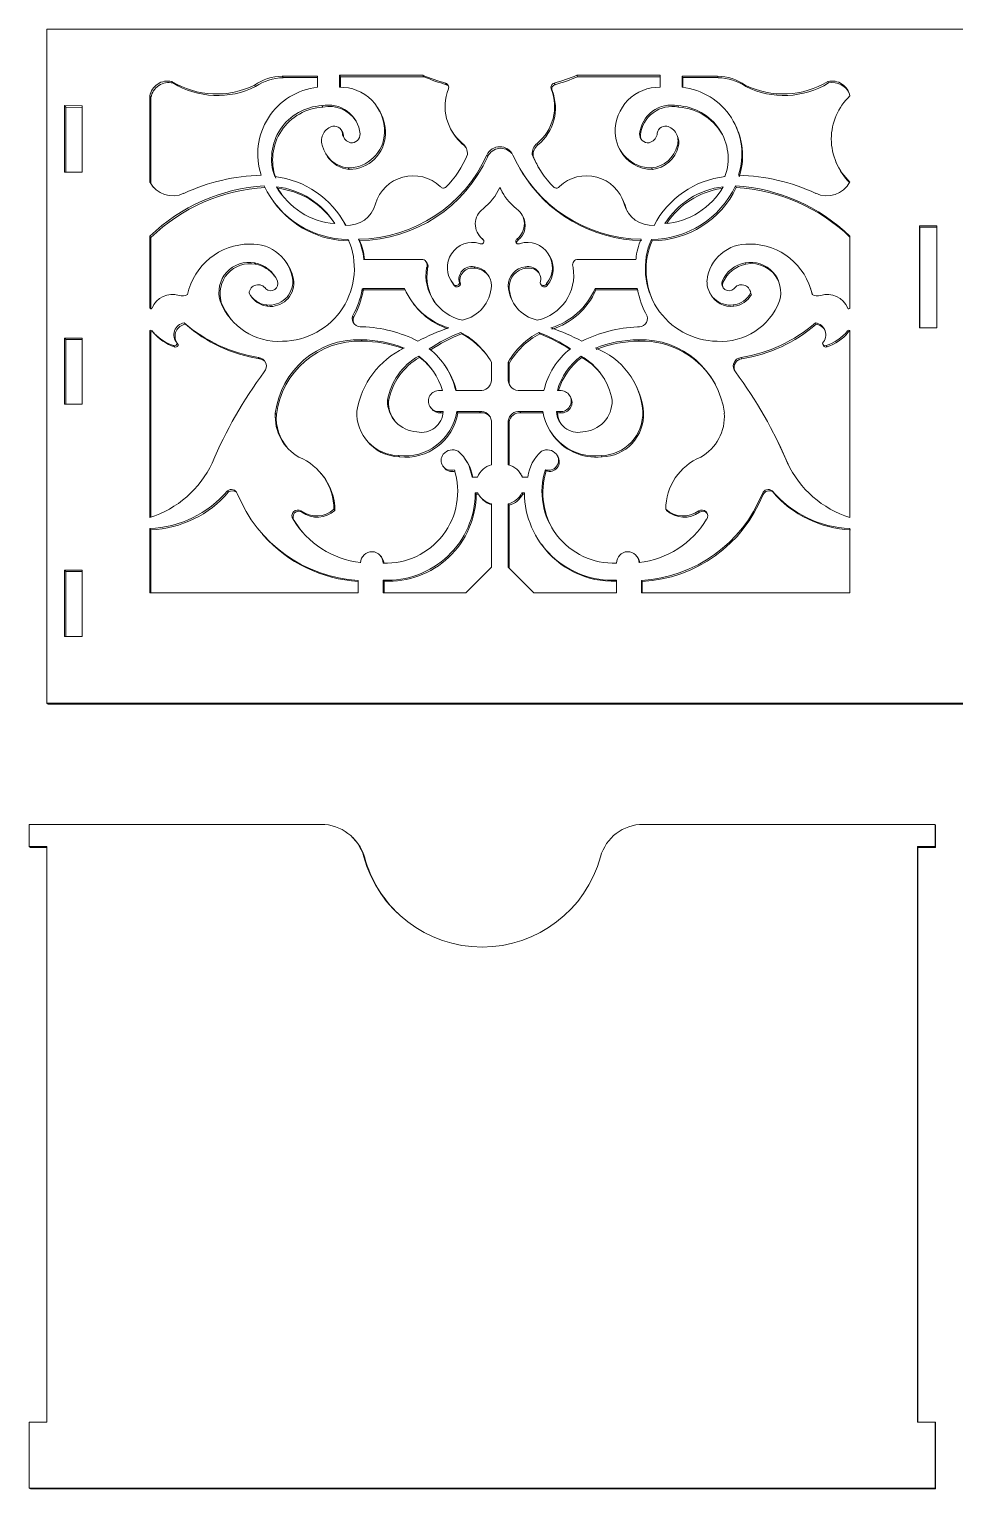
# Model space of a CAD drawing. Header units: millimetres. Extents: x -170 to 533, y 50 to 1036.
# Drawn here: x -166.1 to 13.6, y 716.2 to 999.6 of the extents above; entities that cross this region are included whole.
import ezdxf

# ---------------------------------------------------------------- set-up
doc = ezdxf.new("R2010")
doc.units = ezdxf.units.MM

msp = doc.modelspace()

# ---------------------------------------------------------------- linework, layer by layer
at = {"color": 7, "linetype": 'Continuous', "lineweight": 15}
for p, q in [((179.53, 999.57), (-162.63, 999.57)), ((-162.63, 999.57), (-162.63, 868.71)), ((-138.38, 989.43), (-138.16, 989.13)), ((-116.97, 990.46), (-116.76, 990.16)), ((-116.97, 990.46), (-110.07, 990.46)), ((-116.76, 990.16), (-110.07, 990.16)), ((-110.07, 990.46), (-110.07, 988.31)), ((-105.83, 988.31), (-105.83, 990.63)), ((-105.83, 990.63), (-105.63, 990.34)), ((-105.83, 990.63), (-89.63, 990.63)), ((-105.63, 988.31), (-105.63, 990.34)), ((-105.63, 990.34), (-89.45, 990.34)), ((-89.63, 990.63), (-89.45, 990.34)), ((-85.24, 989.1), (-85.07, 988.8)), ((-64.15, 989.1), (-63.99, 988.8)), ((-59.76, 990.63), (-59.6, 990.34)), ((-43.57, 990.63), (-59.76, 990.63)), ((-43.57, 990.34), (-59.6, 990.34)), ((-43.57, 988.31), (-43.57, 990.63)), ((-39.32, 990.46), (-39.32, 988.31)), ((-39.32, 990.46), (-39.18, 990.16)), ((-32.43, 990.46), (-39.32, 990.46)), ((-39.18, 990.16), (-39.18, 988.29)), ((-32.29, 990.16), (-39.18, 990.16)), ((-32.43, 990.46), (-32.29, 990.16)), ((-11.01, 989.43), (-10.89, 989.13)), ((-142.65, 986.61), (-142.65, 969.9)), ((-142.65, 986.61), (-142.43, 986.31)), ((-142.43, 986.31), (-142.43, 969.62)), ((-122.31, 988.72), (-122.11, 988.42)), ((-64.71, 987.96), (-64.55, 987.66)), ((-27.08, 988.72), (-26.95, 988.42)), ((-159.2, 971.81), (-159.2, 984.73)), ((-159.2, 984.73), (-158.96, 984.43)), ((-159.2, 984.73), (-155.77, 984.67)), ((-158.96, 971.81), (-158.96, 984.43)), ((-158.96, 984.43), (-155.77, 984.38)), ((-155.77, 984.67), (-155.77, 971.81)), ((-109.24, 984.73), (-109.04, 984.43)), ((-98.25, 984.06), (-98.44, 984.35)), ((-40.16, 984.73), (-40.01, 984.43)), ((-28.77, 980.54), (-28.91, 980.83)), ((-105.3, 979.72), (-105.5, 980.01)), ((-105.22, 979.05), (-105.02, 978.76)), ((-97.08, 979.5), (-96.9, 979.21)), ((-83.97, 979.72), (-83.79, 979.43)), ((-47.56, 979.28), (-47.41, 978.99)), ((-40.26, 978.92), (-40.4, 979.21)), ((-108.31, 975.1), (-108.12, 974.82)), ((-81.93, 977.38), (-81.75, 977.09)), ((-77.22, 975.14), (-77.05, 974.85)), ((-68.4, 975.22), (-68.23, 974.94)), ((-67.46, 977.38), (-67.3, 977.09)), ((-51.5, 976.38), (-51.34, 976.1)), ((-40.23, 977.04), (-40.09, 976.75)), ((-104.16, 972.64), (-103.97, 972.36)), ((-70.81, 972.5), (-70.64, 972.22)), ((-45.23, 972.64), (-45.08, 972.36)), ((-9.45, 973.8), (-9.33, 973.52)), ((-155.77, 971.81), (-159.2, 971.81)), ((-142.65, 969.9), (-142.43, 969.62)), ((-142.43, 969.62), (-141.92, 968.84)), ((-28.95, 969.14), (-28.81, 968.86)), ((-118.04, 968.97), (-117.84, 968.69)), ((-117.84, 968.69), (-117.04, 967.46)), ((-74.7, 968.82), (-74.53, 968.54)), ((-51, 966.84), (-51.15, 967.12)), ((-118.71, 966.21), (-118.5, 965.93)), ((-105.68, 963.24), (-105.87, 963.52)), ((-70.28, 963.35), (-70.45, 963.63)), ((-50.55, 965.67), (-50.4, 965.39)), ((6.74, 961.38), (6.85, 961.11)), ((6.74, 961.38), (10.16, 961.38)), ((6.74, 961.38), (6.74, 941.57)), ((6.85, 961.11), (10.16, 961.11)), ((6.85, 961.11), (6.85, 941.57)), ((10.16, 961.38), (10.16, 941.57)), ((-142.65, 959.38), (-142.65, 945.48)), ((-142.65, 959.38), (-142.43, 959.1)), ((-142.43, 959.1), (-142.43, 945.25)), ((-102.13, 958.8), (-102.12, 958.81)), ((-102.13, 958.8), (-101.94, 958.52)), ((-102.12, 958.81), (-101.93, 958.53)), ((-101.94, 958.52), (-101.93, 958.53)), ((-78.9, 959.81), (-78.73, 959.53)), ((-78.06, 958.88), (-77.88, 958.6)), ((-77.79, 958.54), (-77.88, 958.6)), ((-71.34, 958.88), (-71.17, 958.6)), ((-47.27, 958.81), (-47.27, 958.79)), ((-47.27, 958.8), (-47.27, 958.81)), ((-45.28, 958.77), (-45.13, 958.49)), ((-6.75, 959.38), (-6.75, 945.48)), ((-101.13, 954.97), (-101.09, 954.91)), ((-65.03, 955.52), (-65.2, 955.79)), ((-122.3, 954.21), (-122.1, 953.94)), ((-116.23, 954.41), (-116.43, 954.69)), ((-100.96, 954.86), (-89.63, 954.86)), ((-88.82, 954.13), (-89, 954.4)), ((-88.9, 953.33), (-88.72, 953.06)), ((-79.67, 953.43), (-79.5, 953.16)), ((-69.72, 953.43), (-69.56, 953.16)), ((-48.44, 954.86), (-59.76, 954.86)), ((-27.09, 954.21), (-26.96, 953.94)), ((-114.91, 950.75), (-114.71, 950.48)), ((-84.08, 950.58), (-83.9, 950.31)), ((-83.61, 949.91), (-83.9, 950.31)), ((-83.74, 950.09), (-83.56, 949.83)), ((-82.53, 950.32), (-82.36, 950.05)), ((-73.06, 949.73), (-72.89, 949.46)), ((-66.78, 950.11), (-66.61, 949.85)), ((-65.61, 950.18), (-65.45, 949.91)), ((-31.52, 950.66), (-31.38, 950.4)), ((-14.82, 950.43), (-14.95, 950.7)), ((-128.98, 946.81), (-128.77, 946.54)), ((-122.96, 947.68), (-122.76, 947.42)), ((-120.1, 949.14), (-120.19, 949.25)), ((-101.4, 949.08), (-101.21, 948.81)), ((-101.26, 949.22), (-101.07, 948.95)), ((-101.26, 949.22), (-93.18, 949.22)), ((-101.07, 948.95), (-93.06, 948.95)), ((-91.87, 946.86), (-91.69, 946.6)), ((-56.22, 949.22), (-56.06, 948.95)), ((-48.13, 949.22), (-56.22, 949.22)), ((-47.98, 948.95), (-56.06, 948.95)), ((-48.13, 949.22), (-47.98, 948.95)), ((-33.97, 948.44), (-33.84, 948.18)), ((-26.06, 948.7), (-26.19, 948.96)), ((-26.01, 948.33), (-25.88, 948.06)), ((-142.65, 945.48), (-142.46, 945.26)), ((-119.98, 946.03), (-119.77, 945.77)), ((-103.28, 943.85), (-103.09, 943.59)), ((-29.42, 946.03), (-29.28, 945.77)), ((-7.15, 945.35), (-7.22, 945.52)), ((-7.17, 945.41), (-7.15, 945.36)), ((-142.65, 940.98), (-142.65, 904.75)), ((-142.65, 940.98), (-142.43, 940.72)), ((-142.12, 940.89), (-141.9, 940.63)), ((-135.97, 942.55), (-135.75, 942.29)), ((-13.43, 942.55), (-13.3, 942.29)), ((-7.18, 941), (-7.07, 940.74)), ((-6.75, 940.98), (-6.75, 904.75)), ((6.74, 941.57), (10.16, 941.57)), ((-159.2, 926.74), (-159.2, 939.6)), ((-159.2, 939.6), (-158.96, 939.34)), ((-159.2, 939.6), (-155.77, 939.6)), ((-158.96, 926.74), (-158.96, 939.34)), ((-158.96, 939.34), (-155.77, 939.34)), ((-155.77, 939.6), (-155.77, 926.74)), ((-142.43, 940.72), (-142.43, 904.83)), ((-138.03, 938.13), (-137.81, 937.87)), ((-137.34, 938.64), (-137.12, 938.38)), ((-101.61, 939.28), (-101.42, 939.02)), ((-82.28, 940.69), (-82.11, 940.43)), ((-67.11, 940.69), (-66.95, 940.43)), ((-47.78, 939.28), (-47.63, 939.02)), ((-12.01, 938.39), (-11.89, 938.13)), ((-11.36, 938.13), (-11.24, 937.87)), ((-121.52, 935.83), (-121.31, 935.57)), ((-90.46, 936.11), (-90.27, 935.86)), ((-58.94, 936.11), (-58.78, 935.86)), ((-27.87, 935.83), (-27.74, 935.57)), ((-85.3, 934.19), (-85.48, 934.44)), ((-76.33, 934.91), (-76.33, 931.29)), ((-73.06, 934.91), (-72.89, 934.66)), ((-73.06, 934.91), (-73.06, 931.29)), ((-72.89, 934.66), (-72.89, 931.04)), ((-73.06, 931.29), (-72.89, 931.04)), ((-48.76, 931.33), (-48.91, 931.58)), ((-155.77, 926.74), (-159.2, 926.74)), ((-96.51, 927.52), (-96.32, 927.27)), ((-86.34, 929.4), (-85.86, 929.4)), ((-83.26, 929.4), (-78.65, 929.4)), ((-66.13, 929.4), (-70.75, 929.4)), ((-63.06, 929.4), (-63.53, 929.4)), ((-61, 928.22), (-61.16, 928.47)), ((-118.28, 925.01), (-118.07, 924.76)), ((-88.17, 926.18), (-87.99, 925.93)), ((-86.34, 925.34), (-86.16, 925.09)), ((-86.34, 925.34), (-85.7, 925.34)), ((-86.16, 925.09), (-85.72, 925.09)), ((-83.04, 925.34), (-82.86, 925.09)), ((-83.04, 925.34), (-78.62, 925.34)), ((-82.86, 925.09), (-78.45, 925.09)), ((-78.62, 925.34), (-78.45, 925.09)), ((-70.77, 925.34), (-70.61, 925.09)), ((-66.36, 925.34), (-70.77, 925.34)), ((-66.31, 925.09), (-70.61, 925.09)), ((-63.69, 925.34), (-63.53, 925.09)), ((-63.06, 925.34), (-63.69, 925.34)), ((-62.9, 925.09), (-63.53, 925.09)), ((-63.06, 925.34), (-62.9, 925.09)), ((-46.95, 925.42), (-46.8, 925.17)), ((-76.33, 923.53), (-76.33, 915)), ((-73.06, 923.53), (-73.06, 915)), ((-73.06, 923.53), (-72.89, 923.29)), ((-72.89, 923.29), (-72.89, 914.95)), ((-64.78, 921.33), (-64.62, 921.09)), ((-21.91, 921.81), (-22.04, 922.06)), ((-100.71, 919.97), (-100.52, 919.72)), ((-94.37, 916.78), (-94.18, 916.53)), ((-81.41, 916.08), (-81.59, 916.32)), ((-63.47, 916.67), (-63.63, 916.91)), ((-55.02, 916.78), (-54.87, 916.53)), ((-18.88, 915.34), (-18.75, 915.1)), ((-109.21, 913.08), (-109.41, 913.32)), ((-85.71, 914.71), (-85.53, 914.47)), ((-80.1, 912.63), (-79.01, 912.63)), ((-70.65, 913.22), (-70.82, 913.46)), ((-69.29, 912.63), (-70.38, 912.63)), ((-65.87, 914.05), (-65.7, 913.81)), ((-18.34, 914.29), (-18.75, 915.1)), ((-127.56, 909.97), (-127.34, 909.74)), ((-21.84, 909.97), (-21.71, 909.74)), ((-79.46, 909.55), (-79.29, 909.31)), ((-79.46, 909.55), (-78.97, 909.55)), ((-79.29, 909.31), (-78.85, 909.31)), ((-78.61, 908.94), (-78.43, 908.7)), ((-76.33, 895.15), (-76.33, 907.43)), ((-73.06, 907.43), (-72.89, 907.2)), ((-73.06, 895.15), (-73.06, 907.43)), ((-72.89, 894.98), (-72.89, 907.2)), ((-70.42, 909.55), (-70.25, 909.31)), ((-69.93, 909.55), (-70.42, 909.55)), ((-69.93, 909.31), (-70.25, 909.31)), ((-23.74, 909.45), (-23.61, 909.21)), ((-114.84, 904.43), (-114.64, 904.2)), ((-113.3, 906.03), (-113.1, 905.8)), ((-106.91, 906.36), (-106.71, 906.12)), ((-42.48, 906.36), (-42.34, 906.12)), ((-36.09, 906.03), (-35.95, 905.8)), ((-142.65, 902.63), (-142.66, 890.17)), ((-142.65, 902.63), (-142.43, 902.4)), ((-142.43, 902.4), (-142.44, 890.17)), ((-120.75, 901.5), (-120.54, 901.27)), ((-6.75, 902.63), (-6.73, 890.17)), ((-66.75, 899.73), (-66.58, 899.5)), ((-97.67, 897.11), (-97.86, 897.34)), ((-47.88, 896.93), (-48.03, 897.15)), ((-159.2, 894.53), (-159.2, 881.67)), ((-159.2, 894.53), (-158.96, 894.3)), ((-155.77, 894.53), (-159.2, 894.53)), ((-158.96, 894.3), (-158.96, 881.67)), ((-155.77, 894.3), (-158.96, 894.3)), ((-155.77, 881.67), (-155.77, 894.53)), ((-97.36, 892.63), (-97.36, 890.17)), ((-97.36, 892.63), (-97.17, 892.41)), ((-81.3, 890.17), (-76.33, 895.15)), ((-68.09, 890.17), (-73.06, 895.15)), ((-52.04, 892.63), (-52.04, 890.17)), ((-142.66, 890.17), (-102.19, 890.17)), ((-102.19, 892.56), (-102.19, 890.17)), ((-97.36, 890.17), (-81.3, 890.17)), ((-97.17, 892.41), (-97.17, 890.17)), ((-52.04, 890.17), (-68.09, 890.17)), ((-47.21, 892.56), (-47.21, 890.17)), ((-47.21, 892.56), (-47.06, 892.34)), ((-6.73, 890.17), (-47.21, 890.17)), ((-47.06, 892.34), (-47.06, 890.17)), ((-159.2, 881.67), (-155.77, 881.67)), ((-162.63, 868.71), (179.53, 868.71)), ((-162.63, 868.71), (-162.39, 868.51)), ((-162.39, 868.51), (179.51, 868.51)), ((-166.06, 845.2), (-166.06, 840.92)), ((-109.37, 845.2), (-166.06, 845.2)), ((9.8, 845.2), (-46.89, 845.2)), ((9.8, 840.92), (9.8, 845.2)), ((9.8, 845.2), (9.9, 845.02)), ((9.9, 840.73), (9.9, 845.02)), ((-103.23, 842.61), (-103.42, 842.8)), ((-162.63, 840.92), (-166.06, 840.92)), ((-166.06, 840.92), (-165.82, 840.73)), ((-162.63, 840.73), (-165.82, 840.73)), ((-162.63, 840.92), (-162.63, 729.15)), ((-101.11, 838.9), (-100.91, 838.72)), ((6.37, 729.15), (6.37, 840.92)), ((6.37, 840.92), (6.47, 840.73)), ((9.8, 840.92), (6.37, 840.92)), ((6.47, 729.15), (6.47, 840.73)), ((9.9, 840.73), (6.47, 840.73)), ((9.8, 840.92), (9.9, 840.73)), ((-166.06, 729.15), (-166.06, 716.29)), ((-162.63, 729.15), (-166.06, 729.15)), ((9.8, 729.15), (6.37, 729.15)), ((9.8, 716.29), (9.8, 729.15)), ((9.8, 729.15), (9.9, 729.05)), ((9.9, 716.2), (9.9, 729.05)), ((9.8, 716.29), (-166.06, 716.29)), ((-166.06, 716.29), (-165.82, 716.2)), ((9.9, 716.2), (-165.82, 716.2)), ((9.8, 716.29), (9.9, 716.2))]:
    msp.add_line(p, q, dxfattribs=at)
at = {"color": 7, "linetype": 'Continuous', "lineweight": 15, "flags": 128}
for points in [[(-47.36, 978.44), (-47.4, 978.63), (-47.41, 978.99)], [(-73.95, 967.47), (-74.23, 967.95), (-74.53, 968.54)], [(-50.4, 965.39), (-50.99, 966.82), (-51, 966.84)], [(-49.89, 964.1), (-50.08, 964.47), (-50.4, 965.39)], [(-105.68, 963.24), (-105.57, 963.08), (-104.61, 961.5)], [(-78.73, 959.53), (-78.48, 959.19), (-77.88, 958.6)], [(-31.41, 949.49), (-31.47, 949.94), (-31.38, 950.4)], [(-14.01, 948.07), (-14.56, 949.81), (-14.82, 950.43)], [(-128.77, 946.54), (-127.95, 944.8), (-126.9, 943.27)], [(-25.88, 948.06), (-26.01, 948.59), (-26.06, 948.7)], [(-114.64, 904.2), (-113.5, 902.54), (-112.89, 901.8)], [(-97.67, 897.11), (-97.32, 896.51), (-97.18, 895.92)], [(-47.55, 896.02), (-47.71, 896.6), (-47.88, 896.93)]]:
    msp.add_lwpolyline(points, dxfattribs=at)
at = {"color": 7, "linetype": 'Continuous', "lineweight": 15}
for centre, radius, start, end in [((-139.16, 985.96), 3.55, 77.454, 169.4253), ((-138.94, 985.66), 3.55, 77.454, 169.4253), ((-129.7, 1003.66), 16.67, 238.6286, 296.3073), ((-129.49, 1003.35), 16.66, 238.6286, 296.3073), ((-116.71, 980.58), 9.88, 91.4854, 124.566), ((-116.51, 980.29), 9.87, 91.4854, 124.566), ((-74.7, 1026.22), 38.59, 247.2286, 254.1398), ((-74.53, 1025.89), 38.56, 247.2286, 254.1398), ((-85.48, 988.27), 0.857, 338.5094, 74.1398), ((-63.92, 988.27), 0.857, 105.8602, 201.4906), ((-74.7, 1026.22), 38.59, 285.8602, 292.7714), ((-74.53, 1025.89), 38.56, 285.8602, 292.7714), ((-32.68, 980.58), 9.88, 55.434, 88.5146), ((-32.55, 980.29), 9.87, 55.434, 88.5146), ((-19.69, 1003.66), 16.67, 243.6927, 301.3714), ((-19.56, 1003.35), 16.66, 243.6927, 301.3714), ((-10.24, 985.96), 3.55, 10.5747, 102.546), ((-10.12, 985.66), 3.55, 21.7715, 102.546), ((-108.65, 975.34), 13.04, 96.2568, 198.462), ((-105.68, 979.71), 8.6, 358.5886, 91.0046), ((-76.05, 984.56), 9.28, 158.5094, 230.6457), ((-85.3, 987.97), 0.857, 42.8507, 74.1398), ((-73.35, 984.56), 9.28, 309.3543, 21.4906), ((-73.18, 984.26), 9.27, 309.3543, 21.4906), ((-63.75, 987.97), 0.857, 105.8602, 201.4906), ((-43.72, 979.71), 8.6, 88.9954, 181.4114), ((-40.74, 975.34), 13.04, 341.538, 83.7432), ((1.14, 978.26), 11.49, 133.3385, 226.6615), ((-108.71, 974.44), 10.3, 92.9114, 199.8404), ((-108.52, 974.16), 10.29, 92.9114, 199.8404), ((-107.99, 978.66), 6.19, 5.7176, 101.6055), ((-107.8, 978.37), 6.19, 33.2718, 101.6055), ((-105.48, 979.42), 8.59, 358.5886, 32.6538), ((-41.4, 978.66), 6.19, 78.3945, 174.2824), ((-41.26, 978.37), 6.19, 78.3945, 174.2824), ((-40.68, 974.44), 10.3, 340.1596, 87.0886), ((-40.54, 974.16), 10.29, 25.3086, 87.0886), ((-106.38, 977.91), 2.92, 104.1854, 197.356), ((-106.88, 979.09), 1.67, 358.7264, 97.2397), ((-42.51, 979.09), 1.67, 82.7603, 181.2736), ((-43.02, 977.91), 2.92, 342.644, 75.8146), ((-40.6, 975.06), 13.03, 341.538, 24.8885), ((-106.69, 978.8), 1.66, 358.7264, 33.6944), ((-103.05, 979.69), 2.26, 196.3354, 253.5873), ((-102.86, 979.4), 2.25, 196.3354, 213.7453), ((-104.11, 979.68), 7.03, 269.5993, 358.5886), ((-103.92, 979.39), 7.03, 269.5993, 358.5886), ((-103.47, 979.15), 1.64, 262.3635, 4.4661), ((-75.88, 984.26), 9.27, 211.4043, 230.6457), ((-45.28, 979.68), 7.03, 181.4114, 270.4007), ((-45.92, 979.15), 1.64, 175.5339, 277.6365), ((-46.34, 979.69), 2.26, 286.4127, 343.6646), ((-42.87, 977.62), 2.92, 342.644, 26.3944), ((-103.6, 978.33), 5.71, 193.0123, 264.3252), ((-103.41, 978.04), 5.71, 214.3346, 264.3252), ((-102.5, 986.54), 27.74, 270.792, 335.7312), ((-102.31, 986.24), 27.71, 270.792, 335.7312), ((-97.93, 981.9), 18.21, 314.2187, 338.4728), ((-83.4, 975.46), 2.42, 354.3004, 52.4739), ((-83.23, 975.18), 2.42, 34.2681, 52.4739), ((-74.7, 973.96), 2.79, 25.101, 154.899), ((-74.53, 973.67), 2.78, 39.4173, 154.899), ((-46.89, 986.54), 27.74, 204.2688, 269.208), ((-65.99, 975.46), 2.42, 127.5261, 185.6996), ((-51.46, 981.9), 18.21, 201.5272, 225.7813), ((-65.83, 975.18), 2.42, 127.5261, 185.6996), ((-51.31, 981.61), 18.19, 201.5272, 209.9803), ((-45.13, 979.39), 7.03, 207.9025, 270.4007), ((-45.8, 978.33), 5.71, 275.6748, 346.9877), ((-45.65, 978.04), 5.71, 275.6748, 346.9877), ((-46.74, 986.24), 27.71, 210.4124, 269.208), ((1.25, 977.97), 11.48, 202.8088, 225.2861), ((-138.2, 972.22), 5.01, 207.5297, 295.7338), ((-118.4, 934.37), 34.83, 93.363, 134.1143), ((-120.08, 933.38), 37.84, 91.423, 114.916), ((-104.07, 976.87), 18.1, 205.2637, 269.8601), ((-120.33, 953.42), 17.63, 27.2167, 83.7146), ((-91.52, 963.47), 7.65, 46.7683, 163.3201), ((-57.88, 963.47), 7.65, 16.6799, 133.2317), ((-45.32, 976.87), 18.1, 270.1399, 334.7363), ((-29.06, 953.42), 17.63, 96.2854, 152.7833), ((-30.99, 934.37), 34.83, 45.8857, 86.637), ((-29.31, 933.38), 37.84, 65.084, 88.577), ((-11.19, 972.22), 5.01, 244.2662, 332.4703), ((-118.2, 934.11), 34.81, 93.363, 134.1143), ((-105.58, 976.15), 14.38, 209.9514, 265.3681), ((-119.83, 953.65), 15.43, 31.9692, 83.3503), ((-119.62, 953.38), 15.41, 35.1352, 83.3503), ((-85.66, 969.47), 0.744, 214.2191, 304.9398), ((-84.97, 973.6), 11.32, 308.2671, 335.0582), ((-64.43, 973.6), 11.32, 204.9418, 231.7329), ((-63.73, 969.47), 0.744, 235.0602, 325.7809), ((-45.17, 976.58), 18.09, 270.1399, 334.7363), ((-29.56, 953.65), 15.43, 96.6497, 148.0308), ((-43.81, 976.15), 14.38, 274.6319, 330.0486), ((-29.43, 953.38), 15.41, 98.3933, 146.583), ((-30.86, 934.11), 34.81, 46.1559, 86.637), ((-103.88, 976.58), 18.09, 216.0574, 269.8601), ((-104.24, 967.03), 5.56, 265.7276, 345.8253), ((-75.82, 961.75), 3.64, 125.8266, 232.1252), ((-73.58, 961.75), 3.64, 307.8748, 54.1734), ((-45.16, 967.03), 5.56, 194.1747, 274.2724), ((-73.41, 961.48), 3.64, 307.8748, 30.9782), ((-123.24, 945.5), 12.35, 89.9864, 167.9559), ((-122.76, 949.97), 7.89, 5.6863, 93.4702), ((-117.07, 953.11), 14.13, 270.8158, 23.5709), ((-112.19, 954.14), 11.09, 4.3059, 24.8351), ((-111.99, 953.87), 11.08, 5.1455, 24.8351), ((-80, 953.28), 4.89, 73.673, 219.3397), ((-78.32, 958.41), 0.537, 235.1404, 60.3555), ((-71.07, 958.41), 0.537, 119.6445, 304.8596), ((-70.9, 958.14), 0.537, 119.6445, 193.1043), ((-69.39, 953.28), 4.89, 320.6603, 106.327), ((-37.2, 954.14), 11.09, 155.1649, 175.6941), ((-32.32, 953.11), 14.13, 156.4291, 269.1842), ((-32.19, 952.84), 14.12, 156.4291, 209.0728), ((-26.63, 949.97), 7.89, 86.5298, 174.3137), ((-26.15, 945.5), 12.35, 12.0441, 90.0136), ((-100.97, 955.04), 0.178, 202.3966, 273.9379), ((-69.22, 953.01), 4.89, 320.6603, 30.9132), ((-48.42, 955.04), 0.178, 266.0621, 337.6034), ((-123.39, 948.47), 5.84, 79.3167, 196.5464), ((-123.18, 948.21), 5.84, 79.3167, 196.5464), ((-123.42, 948.28), 6.04, 23.2788, 79.3167), ((-123.22, 948.01), 6.03, 37.1407, 79.3167), ((-122.56, 949.7), 7.89, 5.6863, 36.6992), ((-89.94, 953.78), 1.13, 336.7395, 74.2275), ((-80.1, 951.83), 8.94, 170.3371, 258.1677), ((-79.92, 951.56), 8.93, 170.3371, 214.1651), ((-89.76, 953.51), 1.13, 336.7395, 33.7599), ((-80.18, 951.02), 2.46, 78.1382, 196.5203), ((-80, 950.75), 2.46, 78.1382, 196.5203), ((-79.98, 949.8), 3.64, 358.9448, 85.122), ((-79.81, 949.53), 3.64, 32.5796, 85.122), ((-69.41, 949.8), 3.64, 94.878, 181.0552), ((-69.25, 949.53), 3.64, 94.878, 181.0552), ((-69.22, 951.02), 2.46, 343.4797, 101.8618), ((-69.05, 950.75), 2.46, 33.8334, 101.8618), ((-69.3, 951.83), 8.94, 281.8323, 9.6629), ((-59.45, 953.78), 1.13, 105.7725, 203.2605), ((-25.97, 948.28), 6.04, 100.6833, 156.7212), ((-25.84, 948.01), 6.03, 100.6833, 156.7212), ((-26.01, 948.47), 5.84, 343.4536, 100.6833), ((-25.87, 948.21), 5.84, 25.6472, 100.6833), ((-121.6, 948.17), 1.79, 33.6693, 174.7971), ((-119.17, 950.16), 1.38, 226.7229, 21.154), ((-119.44, 950.54), 4.54, 263.255, 2.6189), ((-119.24, 950.28), 4.54, 263.255, 2.6189), ((-83.18, 950.46), 0.664, 205.2156, 347.8344), ((-83.01, 950.19), 0.664, 213.4887, 347.8344), ((-83.47, 950.06), 7.14, 282.4729, 357.377), ((-65.92, 950.06), 7.14, 182.623, 257.5271), ((-65.76, 949.79), 7.14, 182.623, 212.4115), ((-66.21, 950.46), 0.664, 192.1656, 334.7844), ((-66.05, 950.19), 0.664, 211.5101, 334.7844), ((-29.95, 950.54), 4.54, 177.3811, 276.745), ((-30.23, 950.16), 1.38, 158.846, 313.2771), ((-27.79, 948.17), 1.79, 5.2029, 146.3307), ((-138.22, 943.74), 4.33, 73.2685, 157.3784), ((-136.33, 949.59), 1.82, 249.1348, 303.6289), ((-117.6, 951.14), 12.18, 200.8425, 273.4392), ((-119.54, 950.35), 4.33, 207.735, 264.2656), ((-119.34, 950.08), 4.33, 217.9258, 264.2656), ((-118.91, 952.43), 17.83, 331.2572, 349.1869), ((-118.71, 952.16), 17.82, 331.2572, 349.1869), ((-101.22, 949.04), 0.188, 102.0721, 166.6387), ((-101.03, 948.77), 0.187, 102.0721, 166.6387), ((-80.66, 954.61), 13.63, 203.2971, 253.104), ((-80.48, 954.34), 13.62, 214.6545, 251.3577), ((-68.74, 954.61), 13.63, 286.896, 336.7029), ((-68.57, 954.34), 13.62, 286.896, 336.7029), ((-48.17, 949.04), 0.188, 13.3613, 77.9279), ((-30.48, 952.43), 17.83, 190.8131, 208.7428), ((-29.81, 950.28), 4.54, 207.5509, 276.745), ((-31.79, 951.14), 12.18, 266.5608, 339.1575), ((-29.85, 950.35), 4.33, 275.7344, 332.265), ((-29.71, 950.08), 4.33, 275.7344, 332.265), ((-13.06, 949.59), 1.82, 236.3711, 290.8652), ((-11.17, 943.74), 4.33, 22.6216, 106.7315), ((-142.43, 945.47), 0.22, 177.4713, 342.8667), ((-101.69, 943.42), 1.65, 164.9295, 279.9387), ((-47.71, 943.42), 1.65, 260.0613, 15.0705), ((-6.96, 945.47), 0.22, 197.1333, 2.5287), ((-142.42, 940.9), 0.237, 25.393, 160.6994), ((-142.2, 940.64), 0.237, 56.3737, 160.6994), ((-135.11, 946.86), 9.2, 219.5239, 251.5185), ((-135.64, 940.24), 2.33, 98.1025, 223.3318), ((-135.42, 939.98), 2.33, 98.1025, 212.8859), ((-116.91, 964.63), 29.16, 229.1862, 260.8986), ((-116.7, 964.35), 29.14, 229.1862, 260.8986), ((-101.5, 943.16), 1.65, 164.9295, 207.87), ((-102.25, 916.13), 25.68, 63.0226, 88.1122), ((-71.99, 903.75), 39.87, 108.4662, 117.8208), ((-77.4, 903.75), 39.87, 62.1792, 71.5338), ((-46.47, 913.5), 28.34, 93.0812, 115.784), ((-32.49, 964.63), 29.16, 279.1014, 310.8138), ((-32.35, 964.35), 29.14, 279.1014, 310.8138), ((-13.76, 940.24), 2.33, 316.6682, 81.8975), ((-13.63, 939.98), 2.33, 25.0411, 81.8975), ((-14.28, 946.86), 9.2, 288.4815, 320.4761), ((-6.97, 940.9), 0.237, 19.3006, 154.607), ((-6.85, 940.64), 0.237, 63.5116, 154.607), ((-134.9, 946.59), 9.19, 219.5239, 251.5185), ((-137.84, 938.61), 0.509, 248.5149, 4.0351), ((-137.63, 938.35), 0.509, 248.5149, 4.0351), ((-102.14, 923.03), 16.26, 88.1376, 173.0204), ((-101.95, 922.78), 16.24, 88.1376, 173.0204), ((-101.97, 914.78), 24.5, 69.1394, 89.1624), ((-101.78, 914.54), 24.48, 70.1031, 89.1624), ((-71.09, 911.67), 31.11, 111.0837, 123.7951), ((-70.93, 911.43), 31.09, 111.0837, 123.7951), ((-88.96, 927.86), 14.46, 29.17, 62.516), ((-88.78, 927.61), 14.45, 33.7951, 62.516), ((-60.44, 927.86), 14.46, 117.484, 150.83), ((-60.28, 927.61), 14.45, 117.484, 150.83), ((-78.3, 911.67), 31.11, 56.2049, 68.9163), ((-78.13, 911.43), 31.09, 56.7963, 68.9163), ((-47.55, 915.43), 23.85, 90.5638, 111.1344), ((-47.4, 915.19), 23.83, 90.5638, 111.1344), ((-47.25, 923.03), 16.26, 6.9796, 91.8624), ((-47.1, 922.78), 16.24, 28.6582, 91.8624), ((-11.55, 938.61), 0.509, 175.9649, 291.4851), ((-11.43, 938.35), 0.509, 205.2769, 291.4851), ((-14.15, 946.59), 9.19, 288.4815, 320.4761), ((-121.71, 934.14), 1.7, 318.9395, 83.6308), ((-121.5, 933.88), 1.7, 50.7662, 83.6308), ((-86.15, 922.77), 16.51, 115.4539, 170.7813), ((-84.44, 925.45), 12.24, 119.4193, 170.2582), ((-84.26, 925.2), 12.23, 119.4193, 170.2582), ((-98.01, 926.01), 12.62, 15.5983, 53.194), ((-97.83, 925.76), 12.61, 35.2584, 53.194), ((-97.17, 926.29), 14.25, 12.6377, 52.0227), ((-52.23, 926.29), 14.25, 127.9773, 167.3623), ((-51.38, 926.01), 12.62, 126.806, 164.4017), ((-51.23, 925.76), 12.61, 126.806, 163.2102), ((-64.95, 925.45), 12.24, 9.7418, 60.5807), ((-64.79, 925.2), 12.23, 31.3761, 60.5807), ((-61.29, 924.24), 14.39, 4.7033, 69.0614), ((-27.69, 934.14), 1.7, 96.3692, 221.0605), ((-27.55, 933.88), 1.7, 96.3692, 198.1038), ((-53.95, 883.35), 82.99, 143.2326, 157.3216), ((-96.98, 926.04), 14.24, 13.6779, 34.9087), ((-95.45, 883.35), 82.99, 22.6784, 36.7674), ((-78.44, 931.52), 2.12, 264.3885, 354.0231), ((-70.95, 931.52), 2.12, 185.9769, 275.6115), ((-70.79, 931.26), 2.12, 185.9769, 213.736), ((-61.13, 923.99), 14.38, 4.7033, 30.6852), ((-90.46, 927.44), 6.05, 179.2012, 266.9369), ((-90.27, 927.19), 6.05, 179.2012, 216.9131), ((-86.52, 927.37), 2.04, 84.9204, 275.0796), ((-62.88, 927.37), 2.04, 264.9204, 95.0796), ((-62.72, 927.12), 2.04, 264.9204, 32.4717), ((-58.94, 927.44), 6.05, 273.0631, 0.7988), ((-109.23, 924.39), 9.07, 176.1199, 240.4978), ((-109.03, 924.14), 9.06, 176.1199, 219.6659), ((-94.19, 925.04), 8.27, 177.3877, 268.7286), ((-93.22, 927.03), 10.32, 263.5843, 350.5966), ((-93.03, 926.78), 10.31, 263.5843, 350.5966), ((-89.9, 925.49), 4.2, 257.8511, 357.9507), ((-86.34, 927.12), 2.04, 215.8971, 275.0796), ((-78.38, 923.3), 2.06, 6.6567, 96.7384), ((-78.2, 923.05), 2.06, 34.6895, 96.7384), ((-71.02, 923.3), 2.06, 83.2616, 173.3433), ((-70.85, 923.05), 2.06, 83.2616, 173.3433), ((-56.18, 927.03), 10.32, 189.4034, 276.4157), ((-59.5, 925.49), 4.2, 182.0493, 282.1489), ((-59.34, 925.24), 4.19, 182.0493, 213.1247), ((-55.21, 925.04), 8.27, 271.2714, 2.6123), ((-55.05, 924.79), 8.26, 271.2714, 2.6123), ((-40.17, 924.39), 9.07, 299.5022, 3.8801), ((-56.02, 926.78), 10.31, 213.4976, 276.4157), ((-95.26, 883.13), 82.92, 22.6784, 27.8069), ((-94, 924.79), 8.26, 217.8529, 268.7286), ((-148.7, 923.93), 20.1, 287.5091, 334.7298), ((-117.9, 906.35), 10.99, 0.0484, 67.5153), ((-84.18, 915.85), 1.91, 141.4704, 289.8511), ((-83.86, 915.6), 2.31, 62.1222, 141.4704), ((-88.25, 911.49), 8.23, 7.9753, 48.3541), ((-88.07, 911.25), 8.23, 9.6595, 35.963), ((-61.14, 911.49), 8.23, 131.6459, 172.0247), ((-65.53, 915.6), 2.31, 38.5296, 117.8778), ((-65.22, 915.85), 1.91, 250.1489, 38.5296), ((-65.06, 915.61), 1.91, 250.1489, 33.721), ((-31.5, 906.35), 10.99, 112.4847, 179.9516), ((-0.7, 923.93), 20.1, 205.2702, 252.4909), ((-117.69, 906.11), 10.98, 0.0484, 39.4018), ((-96.82, 909.83), 13.94, 267.7824, 17.6144), ((-84, 915.61), 1.91, 216.5899, 289.8511), ((-75.41, 911.24), 3.86, 103.7883, 158.9646), ((-73.98, 911.24), 3.86, 21.0354, 76.2117), ((-73.81, 911.01), 3.86, 24.8885, 34.9066), ((-52.58, 909.83), 13.94, 162.3856, 272.2176), ((-52.42, 909.6), 13.93, 162.3856, 215.0711), ((-143.45, 923.45), 20.84, 272.1946, 319.6952), ((-143.22, 923.2), 20.82, 272.1946, 319.6952), ((-126.83, 908.91), 1.29, 24.6195, 124.3761), ((-126.62, 908.67), 1.29, 55.506, 124.3761), ((-22.57, 908.91), 1.29, 55.6239, 155.3805), ((-22.44, 908.67), 1.29, 55.6239, 155.3805), ((-5.95, 923.45), 20.84, 220.3048, 267.8054), ((-5.83, 923.2), 20.82, 220.3048, 267.8054), ((-100.71, 919.37), 26.85, 201.6927, 266.8369), ((-96.5, 909.64), 17.03, 267.1067, 359.6895), ((-96.31, 909.41), 17.02, 267.1067, 359.6895), ((-75.42, 911.27), 3.95, 205.8423, 256.7257), ((-75.25, 911.03), 3.94, 216.2511, 254.1517), ((-73.97, 911.27), 3.95, 283.2743, 334.1577), ((-73.8, 911.03), 3.94, 283.2743, 334.1577), ((-52.9, 909.64), 17.03, 180.3105, 272.8933), ((-48.69, 919.37), 26.85, 273.1631, 338.3073), ((-48.54, 919.13), 26.83, 273.1631, 338.3073), ((-113.93, 905.1), 1.13, 56.1359, 216.2344), ((-113.73, 904.87), 1.12, 56.1359, 216.2344), ((-99.65, 913.65), 17.77, 211.2316, 263.298), ((-110.3, 910.14), 5.08, 233.8549, 311.9071), ((-110.11, 909.9), 5.08, 233.8549, 311.9071), ((-49.75, 913.65), 17.77, 276.702, 328.7684), ((-39.09, 910.14), 5.08, 228.0929, 306.1451), ((-38.95, 909.9), 5.08, 228.0929, 306.1451), ((-35.46, 905.1), 1.13, 323.7656, 123.8641), ((-35.32, 904.87), 1.12, 38.6369, 123.8641), ((-100.52, 919.13), 26.83, 221.7145, 266.4279), ((-52.74, 909.41), 17.02, 215.6101, 272.3784), ((-99.54, 895.95), 2.18, 358.7063, 178.7063), ((-49.86, 895.95), 2.18, 1.2937, 181.2937), ((-109.37, 836.63), 8.57, 15.3471, 90), ((-46.89, 836.63), 8.57, 90, 164.6529), ((-109.18, 836.45), 8.57, 15.3471, 46.0105), ((-78.13, 845.2), 23.82, 195.3471, 344.6529), ((-77.96, 845.02), 23.81, 195.3471, 226.792)]:
    msp.add_arc(centre, radius, start, end, dxfattribs=at)

doc.saveas('drawing.dxf')
